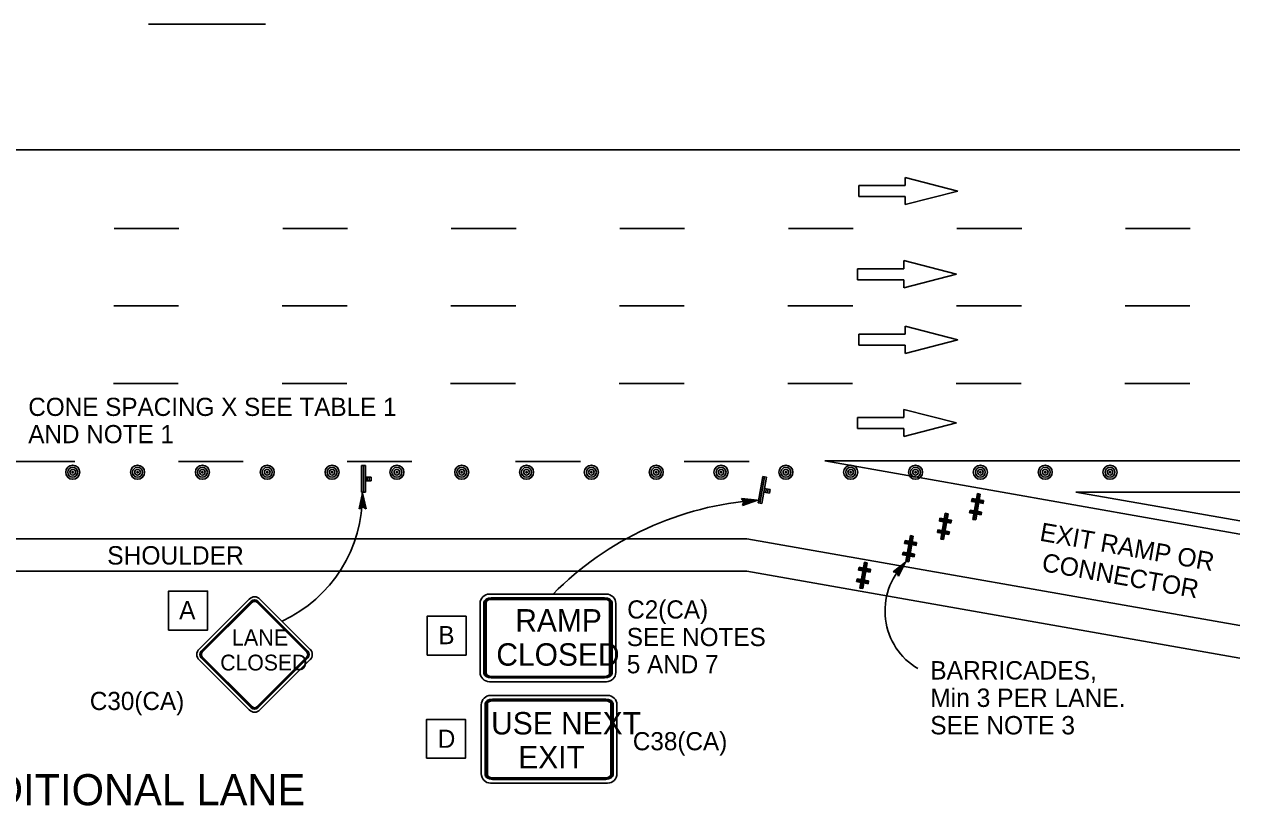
# Model space of a CAD drawing. Extents: x -893 to 867, y -474 to 712.
# Drawn here: x -196.9 to 271.8, y 53.1 to 354.5 of the extents above; entities that cross this region are included whole.
import ezdxf

# ---------------------------------------------------------------- set-up
doc = ezdxf.new("R2010")
doc.units = 0
for name, color, linetype in [('pp_PRESENTATION', 7, 'Continuous'), ('tcd_DELINEATOR', 7, 'Continuous'), ('tcd_PVMT-MARKER', 7, 'Continuous'), ('tcd_PVMT-MARKER-anno', 7, 'Continuous'), ('tcd_SIGN-ROADSIDE', 7, 'Continuous'), ('tcd_SIGN-ROADSIDE-anno', 7, 'Continuous')]:
    doc.layers.add(name, color=color, linetype=linetype)

msp = doc.modelspace()

# ---------------------------------------------------------------- linework, layer by layer
at = {"layer": 'pp_PRESENTATION'}
for p, q in [((142.78, 292.29), (142.78, 295.38)), ((142.78, 295.38), (163.1, 290.16)), ((124.85, 290.16), (124.85, 292.29)), ((124.85, 292.29), (142.78, 292.29)), ((124.85, 288.04), (124.85, 290.16)), ((142.78, 288.04), (124.85, 288.04)), ((163.1, 290.16), (142.78, 284.94)), ((142.78, 284.94), (142.78, 288.04)), ((142.28, 260.21), (142.28, 263.31)), ((142.28, 263.31), (162.6, 258.09)), ((124.34, 258.09), (124.34, 260.21)), ((124.34, 260.21), (142.28, 260.21)), ((124.34, 255.96), (124.34, 258.09)), ((162.6, 258.09), (142.28, 252.87)), ((142.28, 255.96), (124.34, 255.96)), ((142.28, 252.87), (142.28, 255.96)), ((124.85, 232.77), (124.85, 234.9)), ((124.85, 234.9), (142.78, 234.9)), ((142.78, 234.9), (142.78, 237.99)), ((142.78, 237.99), (163.1, 232.77)), ((124.85, 230.65), (124.85, 232.77)), ((142.78, 230.65), (124.85, 230.65)), ((163.1, 232.77), (142.78, 227.55)), ((142.78, 227.55), (142.78, 230.65)), ((124.34, 200.7), (124.34, 202.82)), ((124.34, 202.82), (142.28, 202.82)), ((142.28, 202.82), (142.28, 205.91)), ((142.28, 205.91), (162.6, 200.7)), ((124.34, 198.57), (124.34, 200.7)), ((142.28, 198.57), (124.34, 198.57)), ((162.6, 200.7), (142.28, 195.48)), ((142.28, 195.48), (142.28, 198.57))]:
    msp.add_line(p, q, dxfattribs=at)
at = {"layer": 'tcd_DELINEATOR'}
for centre, radius in [((-178.23, 181.72), 2.72), ((-178.23, 181.72), 1.91), ((-178.23, 181.72), 1.09), ((-153.23, 181.72), 2.72), ((-153.23, 181.72), 1.91), ((-153.23, 181.72), 1.09), ((-128.23, 181.72), 2.72), ((-128.23, 181.72), 1.91), ((-128.23, 181.72), 1.09), ((-103.23, 181.72), 2.72), ((-103.23, 181.72), 1.91), ((-103.23, 181.72), 1.09), ((-78.23, 181.72), 2.72), ((-78.23, 181.72), 1.91), ((-78.23, 181.72), 1.09), ((-53.23, 181.72), 2.72), ((-53.23, 181.72), 1.91), ((-53.23, 181.72), 1.09), ((-28.23, 181.72), 2.72), ((-28.23, 181.72), 1.91), ((-28.23, 181.72), 1.09), ((-3.23, 181.72), 2.72), ((-3.23, 181.72), 1.91), ((-3.23, 181.72), 1.09), ((21.77, 181.72), 2.72), ((21.77, 181.72), 1.91), ((21.77, 181.72), 1.09), ((46.77, 181.72), 2.72), ((46.77, 181.72), 1.91), ((46.77, 181.72), 1.09), ((71.77, 181.72), 2.72), ((71.77, 181.72), 1.91), ((71.77, 181.72), 1.09), ((96.77, 181.72), 2.72), ((96.77, 181.72), 1.91), ((96.77, 181.72), 1.09), ((121.77, 181.72), 2.72), ((121.77, 181.72), 1.91), ((121.77, 181.72), 1.09), ((146.77, 181.72), 2.72), ((146.77, 181.72), 1.91), ((146.77, 181.72), 1.09), ((171.77, 181.72), 2.72), ((171.77, 181.72), 1.91), ((171.77, 181.72), 1.09), ((196.77, 181.72), 2.72), ((196.77, 181.72), 1.91), ((196.77, 181.72), 1.09), ((221.77, 181.72), 2.72), ((221.77, 181.72), 1.91), ((221.77, 181.72), 1.09), ((-178.23, 181.72), 0.272), ((-153.23, 181.72), 0.272), ((-128.23, 181.72), 0.272), ((-103.23, 181.72), 0.272), ((-78.23, 181.72), 0.272), ((-53.23, 181.72), 0.272), ((-28.23, 181.72), 0.272), ((-3.23, 181.72), 0.272), ((21.77, 181.72), 0.272), ((46.77, 181.72), 0.272), ((71.77, 181.72), 0.272), ((96.77, 181.72), 0.272), ((121.77, 181.72), 0.272), ((146.77, 181.72), 0.272), ((171.77, 181.72), 0.272), ((196.77, 181.72), 0.272), ((221.77, 181.72), 0.272)]:
    msp.add_circle(centre, radius, dxfattribs=at)
at = {"layer": 'tcd_PVMT-MARKER'}
for p, q in [((-783.87, 306.07), (271.77, 306.07)), ((111.77, 186.07), (271.77, 157.86)), ((111.77, 186.07), (271.77, 186.07)), ((208.62, 174.07), (271.77, 174.07)), ((208.62, 174.07), (271.77, 162.93)), ((-224.9, 156.07), (81.77, 156.07)), ((81.77, 156.07), (271.77, 122.57)), ((-228.23, 143.57), (81.77, 143.57)), ((81.77, 143.57), (271.77, 110.07))]:
    msp.add_line(p, q, dxfattribs=at)
for points in [[(-162.27, 275.71), (-137.27, 275.71)], [(-97.27, 275.71), (-72.27, 275.71)], [(-32.27, 275.71), (-7.27, 275.71)], [(32.73, 275.71), (57.73, 275.71)], [(97.73, 275.71), (122.73, 275.71)], [(162.73, 275.71), (187.73, 275.71)], [(227.73, 275.71), (252.73, 275.71)], [(-162.42, 245.9), (-137.42, 245.9)], [(-97.42, 245.9), (-72.42, 245.9)], [(-32.42, 245.9), (-7.42, 245.9)], [(32.58, 245.9), (57.58, 245.9)], [(97.58, 245.9), (122.58, 245.9)], [(162.58, 245.9), (187.58, 245.9)], [(227.58, 245.9), (252.58, 245.9)], [(-162.51, 215.88), (-137.51, 215.88)], [(-97.51, 215.88), (-72.51, 215.88)], [(-32.51, 215.88), (-7.51, 215.88)], [(32.49, 215.88), (57.49, 215.88)], [(97.49, 215.88), (122.49, 215.88)], [(162.49, 215.88), (187.49, 215.88)], [(227.49, 215.88), (252.49, 215.88)], [(-202.45, 185.85), (-177.45, 185.85)], [(-137.45, 185.85), (-112.45, 185.85)], [(-72.45, 185.85), (-47.45, 185.85)], [(-7.45, 185.85), (17.55, 185.85)], [(57.55, 185.85), (82.55, 185.85)]]:
    msp.add_lwpolyline(points, dxfattribs=at)
at = {"layer": 'tcd_SIGN-ROADSIDE'}
for p, q in [((-65.39, 184.3), (-66.87, 184.3)), ((-66.87, 184.3), (-66.87, 173.97)), ((-66.13, 184.3), (-66.13, 173.97)), ((-65.39, 173.97), (-65.39, 184.3)), ((-65.39, 179.87), (-64.66, 179.87)), ((-65.39, 179.13), (-65.39, 179.13)), ((-64.66, 178.39), (-65.39, 178.39)), ((-64.66, 179.87), (-63.18, 179.87)), ((-64.66, 179.87), (-64.66, 178.39)), ((-63.18, 178.39), (-64.66, 178.39)), ((-63.92, 179.87), (-63.92, 178.39)), ((-63.18, 179.87), (-63.18, 178.39)), ((87.82, 180.07), (86.03, 169.89)), ((88.55, 179.94), (86.75, 169.76)), ((87.48, 169.63), (89.27, 179.81)), ((89.27, 179.81), (87.82, 180.07)), ((-65.39, 173.97), (-66.87, 173.97)), ((88.98, 173.87), (88.25, 174)), ((88.38, 174.72), (88.38, 174.72)), ((88.51, 175.45), (89.23, 175.32)), ((89.23, 175.32), (88.98, 173.87)), ((90.43, 173.61), (88.98, 173.87)), ((89.23, 175.32), (90.69, 175.07)), ((89.96, 175.19), (89.7, 173.74)), ((90.69, 175.07), (90.43, 173.61)), ((170.64, 173.5), (168.88, 163.53)), ((168.88, 163.53), (170.64, 173.5)), ((171.75, 173.3), (170.64, 173.5)), ((170.64, 173.5), (171.75, 173.3)), ((87.48, 169.63), (86.03, 169.89)), ((168.59, 171.57), (168.39, 170.47)), ((168.39, 170.47), (170.07, 170.17)), ((168.59, 171.57), (170.26, 171.28)), ((169.14, 171.48), (168.95, 170.37)), ((171.19, 173.4), (169.44, 163.43)), ((169.44, 163.43), (171.19, 173.4)), ((169.5, 170.27), (169.7, 171.38)), ((171.75, 173.3), (169.99, 163.33)), ((169.99, 163.33), (171.75, 173.3)), ((172.82, 169.69), (171.15, 169.98)), ((173.02, 170.79), (171.34, 171.09)), ((171.91, 170.99), (171.72, 169.88)), ((172.47, 170.89), (172.27, 169.78)), ((173.02, 170.79), (172.82, 169.69)), ((158.24, 165.92), (156.48, 155.95)), ((156.48, 155.95), (158.24, 165.92)), ((158.79, 165.82), (157.04, 155.85)), ((157.04, 155.85), (158.79, 165.82)), ((159.35, 165.72), (157.59, 155.75)), ((157.59, 155.75), (159.35, 165.72)), ((159.35, 165.72), (158.24, 165.92)), ((158.24, 165.92), (159.35, 165.72)), ((167.61, 166.04), (167.81, 167.14)), ((167.61, 166.04), (169.29, 165.74)), ((167.81, 167.14), (169.48, 166.85)), ((168.17, 165.94), (168.36, 167.05)), ((168.72, 165.84), (168.91, 166.95)), ((169.76, 168.51), (169.76, 168.51)), ((172.04, 165.25), (170.37, 165.55)), ((172.24, 166.36), (170.56, 166.66)), ((170.87, 168.32), (170.87, 168.32)), ((171.13, 166.56), (170.94, 165.45)), ((171.49, 165.35), (171.68, 166.46)), ((172.04, 165.25), (172.24, 166.36)), ((155.21, 158.46), (155.41, 159.56)), ((155.41, 159.56), (157.08, 159.27)), ((155.76, 158.36), (155.96, 159.47)), ((156.19, 164), (155.99, 162.89)), ((155.99, 162.89), (157.67, 162.59)), ((156.19, 164), (157.86, 163.7)), ((156.32, 158.26), (156.51, 159.37)), ((156.74, 163.9), (156.55, 162.79)), ((157.1, 162.69), (157.3, 163.8)), ((157.36, 160.93), (157.36, 160.93)), ((158.47, 160.74), (158.47, 160.74)), ((160.42, 162.11), (158.75, 162.4)), ((160.62, 163.21), (158.94, 163.51)), ((159.51, 163.41), (159.32, 162.3)), ((160.06, 163.31), (159.87, 162.2)), ((160.62, 163.21), (160.42, 162.11)), ((169.99, 163.33), (168.88, 163.53)), ((168.88, 163.53), (169.99, 163.33)), ((142.75, 155.38), (142.56, 154.28)), ((142.75, 155.38), (144.43, 155.09)), ((144.81, 157.31), (143.05, 147.34)), ((143.05, 147.34), (144.81, 157.31)), ((143.31, 155.29), (143.11, 154.18)), ((145.36, 157.21), (143.6, 147.24)), ((143.6, 147.24), (145.36, 157.21)), ((143.67, 154.08), (143.86, 155.19)), ((145.91, 157.11), (144.16, 147.14)), ((144.16, 147.14), (145.91, 157.11)), ((145.91, 157.11), (144.81, 157.31)), ((144.81, 157.31), (145.91, 157.11)), ((147.18, 154.6), (145.51, 154.9)), ((146.08, 154.8), (145.88, 153.69)), ((146.63, 154.7), (146.44, 153.59)), ((155.21, 158.46), (156.89, 158.16)), ((157.59, 155.75), (156.48, 155.95)), ((156.48, 155.95), (157.59, 155.75)), ((159.64, 157.68), (157.97, 157.97)), ((159.84, 158.78), (158.16, 159.08)), ((158.73, 158.98), (158.53, 157.87)), ((159.09, 157.77), (159.28, 158.88)), ((159.64, 157.68), (159.84, 158.78)), ((141.78, 149.85), (141.97, 150.95)), ((141.97, 150.95), (143.65, 150.66)), ((142.33, 149.75), (142.53, 150.86)), ((142.56, 154.28), (144.23, 153.98)), ((142.88, 149.65), (143.08, 150.76)), ((143.93, 152.32), (143.93, 152.32)), ((146.4, 150.17), (144.73, 150.47)), ((145.03, 152.13), (145.03, 152.13)), ((145.3, 150.37), (145.1, 149.26)), ((146.99, 153.49), (145.31, 153.79)), ((145.65, 149.16), (145.85, 150.27)), ((146.21, 149.06), (146.4, 150.17)), ((147.18, 154.6), (146.99, 153.49)), ((127.07, 146.97), (125.31, 137)), ((125.31, 137), (127.07, 146.97)), ((127.62, 146.88), (125.86, 136.9)), ((125.86, 136.9), (127.62, 146.88)), ((128.17, 146.78), (126.41, 136.81)), ((126.41, 136.81), (128.17, 146.78)), ((128.17, 146.78), (127.07, 146.97)), ((127.07, 146.97), (128.17, 146.78)), ((141.78, 149.85), (143.45, 149.55)), ((144.16, 147.14), (143.05, 147.34)), ((143.05, 147.34), (144.16, 147.14)), ((146.21, 149.06), (144.53, 149.36)), ((124.04, 139.51), (124.23, 140.62)), ((124.23, 140.62), (125.91, 140.32)), ((125.01, 145.05), (124.82, 143.94)), ((124.82, 143.94), (126.49, 143.65)), ((125.01, 145.05), (126.69, 144.76)), ((125.57, 144.95), (125.37, 143.85)), ((125.93, 143.75), (126.12, 144.86)), ((126.19, 141.99), (126.19, 141.99)), ((127.29, 141.79), (127.29, 141.79)), ((129.25, 143.16), (127.57, 143.46)), ((129.44, 144.27), (127.77, 144.56)), ((128.34, 144.46), (128.14, 143.36)), ((128.89, 144.37), (128.69, 143.26)), ((129.44, 144.27), (129.25, 143.16)), ((124.04, 139.51), (125.71, 139.22)), ((124.59, 139.41), (124.79, 140.52)), ((125.14, 139.32), (125.34, 140.42)), ((126.41, 136.81), (125.31, 137)), ((125.31, 137), (126.41, 136.81)), ((128.47, 138.73), (126.79, 139.02)), ((128.66, 139.84), (126.99, 140.13)), ((127.56, 140.03), (127.36, 138.92)), ((127.91, 138.83), (128.11, 139.93)), ((128.47, 138.73), (128.66, 139.84))]:
    msp.add_line(p, q, dxfattribs=at)
for points in [[(-149, 354.45), (-103.88, 354.45)], [(-110.21, 132.8), (-129.51, 113.5)], [(-109.4, 131.99), (-128.7, 112.68)], [(-109.19, 131.77), (-128.49, 112.47)], [(-108.97, 131.56), (-128.28, 112.26)], [(-87.97, 112.26), (-107.28, 131.56)], [(-87.76, 112.47), (-107.06, 131.77)], [(-87.55, 112.68), (-106.85, 131.99)], [(-86.74, 113.5), (-106.04, 132.8)], [(-19.71, 131.47), (-19.71, 104.17)], [(-19.23, 131.47), (-19.23, 104.17)], [(-18.75, 131.47), (-18.75, 104.17)], [(27.57, 134.71), (-17.55, 134.71)], [(26.85, 133.27), (-16.83, 133.27)], [(26.85, 132.97), (-16.83, 132.97)], [(26.85, 132.67), (-16.83, 132.67)], [(28.77, 104.17), (28.77, 131.47)], [(29.25, 104.17), (29.25, 131.47)], [(29.73, 104.17), (29.73, 131.47)], [(-21.15, 131.11), (-21.15, 104.53)], [(31.17, 104.53), (31.17, 131.11)], [(-129.51, 109.33), (-110.21, 90.02)], [(-128.7, 110.14), (-109.4, 90.84)], [(-128.49, 110.35), (-109.19, 91.05)], [(-128.28, 110.56), (-108.97, 91.26)], [(-107.28, 91.26), (-87.97, 110.56)], [(-107.06, 91.05), (-87.76, 110.35)], [(-106.85, 90.84), (-87.55, 110.14)], [(-106.04, 90.02), (-86.74, 109.33)], [(-17.55, 100.93), (27.57, 100.93)], [(-16.83, 102.97), (26.85, 102.97)], [(-16.83, 102.67), (26.85, 102.67)], [(-16.83, 102.37), (26.85, 102.37)], [(28.03, 95.62), (-17.09, 95.62)], [(27.31, 94.18), (-16.37, 94.18)], [(27.31, 93.88), (-16.37, 93.88)], [(-20.69, 92.02), (-20.69, 65.44)], [(-19.25, 92.38), (-19.25, 65.08)], [(-18.77, 92.38), (-18.77, 65.08)], [(-18.29, 92.38), (-18.29, 65.08)], [(27.31, 93.58), (-16.37, 93.58)], [(29.23, 65.08), (29.23, 92.38)], [(29.71, 65.08), (29.71, 92.38)], [(30.19, 65.08), (30.19, 92.38)], [(31.63, 65.44), (31.63, 92.02)], [(-17.09, 61.84), (28.03, 61.84)], [(-16.37, 63.88), (27.31, 63.88)], [(-16.37, 63.58), (27.31, 63.58)], [(-16.37, 63.28), (27.31, 63.28)]]:
    msp.add_lwpolyline(points, dxfattribs=at)
for centre, radius, start, end in [((-108.12, 130.71), 2.95, 45, 135), ((-108.12, 130.71), 1.8, 45, 135), ((-108.12, 130.71), 1.5, 45, 135), ((-108.12, 130.71), 1.2, 45, 135), ((-17.55, 131.11), 3.6, 90, 180), ((27.57, 131.11), 3.6, 359.9998, 90), ((-127.43, 111.41), 2.95, 135, 224.9999), ((-127.43, 111.41), 1.8, 135, 224.9999), ((-88.82, 111.41), 1.8, 315, 45), ((-88.82, 111.41), 2.95, 315, 45), ((-127.43, 111.41), 1.5, 135, 224.9999), ((-127.43, 111.41), 1.2, 135, 224.9999), ((-88.82, 111.41), 1.2, 315, 45), ((-88.82, 111.41), 1.5, 315, 45), ((-17.55, 104.53), 3.6, 180, 270), ((27.57, 104.53), 3.6, 270, 359.9998), ((-17.09, 92.02), 3.6, 90, 180), ((28.03, 92.02), 3.6, 359.9998, 90), ((-108.12, 92.11), 2.95, 225, 315), ((-108.12, 92.11), 1.8, 225, 315), ((-108.12, 92.11), 1.5, 225, 315), ((-108.12, 92.11), 1.2, 225, 315), ((-17.09, 65.44), 3.6, 180, 270), ((28.03, 65.44), 3.6, 270, 359.9998)]:
    msp.add_arc(centre, radius, start, end, dxfattribs=at)
for centre, major_axis, start_param, end_param in [((-16.83, 131.47), (-2.88, 0), 4.712389, 6.283185), ((-16.83, 131.47), (-2.4, 0), 4.712389, 6.283185), ((-16.83, 131.47), (-1.92, 0), 4.712389, 6.283185), ((26.85, 131.47), (-2.88, 0), 3.141593, 4.712389), ((26.85, 131.47), (-2.4, 0), 3.141593, 4.712389), ((26.85, 131.47), (-1.92, 0), 3.141593, 4.712389), ((-16.83, 104.17), (2.88, 0), 3.141593, 4.712389), ((-16.83, 104.17), (2.4, 0), 3.141593, 4.712389), ((-16.83, 104.17), (1.92, 0), 3.141593, 4.712389), ((26.85, 104.17), (1.92, 0), 4.712389, 6.283183), ((26.85, 104.17), (2.88, 0), 4.712389, 6.283183), ((26.85, 104.17), (2.4, 0), 4.712389, 6.283183), ((-16.37, 92.38), (-2.88, 0), 4.712389, 6.283185), ((-16.37, 92.38), (-2.4, 0), 4.712389, 6.283185), ((27.31, 92.38), (-2.88, 0), 3.141593, 4.712389), ((27.31, 92.38), (-2.4, 0), 3.141593, 4.712389), ((-16.37, 92.38), (-1.92, 0), 4.712389, 6.283185), ((27.31, 92.38), (-1.92, 0), 3.141593, 4.712389), ((-16.37, 65.08), (2.88, 0), 3.141593, 4.712389), ((-16.37, 65.08), (2.4, 0), 3.141593, 4.712389), ((-16.37, 65.08), (1.92, 0), 3.141593, 4.712389), ((27.31, 65.08), (1.92, 0), 4.712389, 6.283183), ((27.31, 65.08), (2.88, 0), 4.712389, 6.283183), ((27.31, 65.08), (2.4, 0), 4.712389, 6.283183)]:
    msp.add_ellipse(centre, major_axis=major_axis, ratio=0.625, start_param=start_param, end_param=end_param, dxfattribs=at)
at = {"layer": 'tcd_SIGN-ROADSIDE-anno'}
for p, q in [((-67.8, 167.57), (-66.55, 173.59)), ((-66.55, 173.59), (-66.55, 173.59)), ((-66.55, 173.59), (-65.13, 167.61)), ((-67.45, 167.79), (-66.53, 172.21)), ((-67.09, 168.03), (-66.51, 170.83)), ((-66.75, 168.21), (-66.49, 169.45)), ((-66.53, 172.2), (-65.49, 167.84)), ((-66.51, 170.83), (-65.84, 168.01)), ((-66.49, 169.45), (-66.21, 168.24)), ((80.62, 170.35), (79.67, 171.59)), ((79.67, 171.59), (79.67, 171.59)), ((79.67, 171.59), (85.79, 170.96)), ((79.93, 171.26), (84.42, 170.8)), ((85.79, 170.96), (79.99, 168.94)), ((79.99, 168.94), (80.62, 170.35)), ((79.99, 168.94), (79.99, 168.94)), ((84.41, 170.79), (80.18, 169.32)), ((80.2, 170.93), (83.04, 170.64)), ((83.04, 170.64), (80.31, 169.69)), ((80.42, 170.61), (81.67, 170.48)), ((81.67, 170.48), (80.5, 170.07)), ((85.79, 170.96), (85.79, 170.96)), ((-66.47, 168.39), (-67.8, 167.57)), ((-67.8, 167.57), (-67.8, 167.57)), ((-65.13, 167.61), (-66.47, 168.39)), ((-65.13, 167.61), (-65.13, 167.61)), ((138.09, 143.24), (142.89, 147.08)), ((138.5, 143.19), (142.03, 146)), ((142.03, 145.99), (140.04, 141.98)), ((142.89, 147.08), (140.17, 141.57)), ((142.89, 147.08), (142.89, 147.08)), ((139.64, 143.03), (138.09, 143.24)), ((138.09, 143.24), (138.09, 143.24)), ((138.93, 143.14), (141.16, 144.93)), ((139.31, 143.06), (140.29, 143.85)), ((140.17, 141.57), (139.64, 143.03)), ((140.29, 143.85), (139.75, 142.74)), ((141.16, 144.93), (139.88, 142.33)), ((140.17, 141.57), (140.17, 141.57))]:
    msp.add_line(p, q, dxfattribs=at)
for points in [[(-141.24, 120.85), (-141.24, 135.85), (-126.24, 135.85), (-126.24, 120.85)], [(-41.58, 111.2), (-41.58, 126.2), (-26.58, 126.2), (-26.58, 111.2)], [(-41.78, 71.41), (-41.78, 86.41), (-26.78, 86.41), (-26.78, 71.41)]]:
    msp.add_lwpolyline(points, close=True, dxfattribs=at)
for centre, radius, start, end in [((-119.75, 172.62), 53.2, 294.7473, 1.0502), ((94.47, 48.32), 122.95, 94.0511, 135.3537), ((161.02, 128.26), 26.01, 135.3634, 239.0233)]:
    msp.add_arc(centre, radius, start, end, dxfattribs=at)

# ---------------------------------------------------------------- texts
at = {"layer": 'tcd_PVMT-MARKER-anno'}
msp.add_text('EXIT RAMP OR CONNECTOR WITH ADDITIONAL LANE', height=12, dxfattribs=at).set_placement((-504.05, 53.29))
at = {"layer": 'tcd_SIGN-ROADSIDE'}
for s, height, p in [('RAMP', 8.64, (-7.58, 120.27)), ('LANE', 6.23, (-116.88, 114.87)), ('CLOSED', 8.64, (-14.88, 107.11)), ('CLOSED', 6.105, (-121.34, 105.26)), ('USE NEXT', 8.64, (-16.89, 80.59)), ('EXIT', 8.64, (-6.43, 67.52))]:
    msp.add_text(s, height=height, dxfattribs=at).set_placement(p)
at = {"layer": 'tcd_SIGN-ROADSIDE-anno'}
for s, height, p in [('CONE SPACING X SEE TABLE 1', 7, (-195.37, 203.42)), ('AND NOTE 1', 7, (-195.37, 192.92)), ('SHOULDER', 7.087, (-164.93, 146.11)), ('A', 7, (-137.18, 125.04)), ('C2(CA)', 7, (35.59, 125.3)), ('B', 7, (-37.25, 115.4)), ('SEE NOTES', 7, (35.43, 114.67)), ('5 AND 7', 7, (35.43, 104.17)), ('BARRICADES,', 7.0866, (152.43, 101.78)), ('Min 3 PER LANE.', 7.0866, (152.43, 91.2)), ('C30(CA)', 7, (-171.64, 90.01)), ('SEE NOTE 3', 7.087, (152.43, 80.61)), ('D', 7, (-37.45, 75.43)), ('C38(CA)', 7, (37.76, 74.49))]:
    msp.add_text(s, height=height, dxfattribs=at).set_placement(p)
for s, height, p in [('EXIT RAMP OR', 7.0866, (194.34, 155.37)), (' CONNECTOR', 7.087, (192.52, 144.11))]:
    msp.add_text(s, height=height, rotation=350, dxfattribs=at).set_placement(p)

doc.saveas('drawing.dxf')
